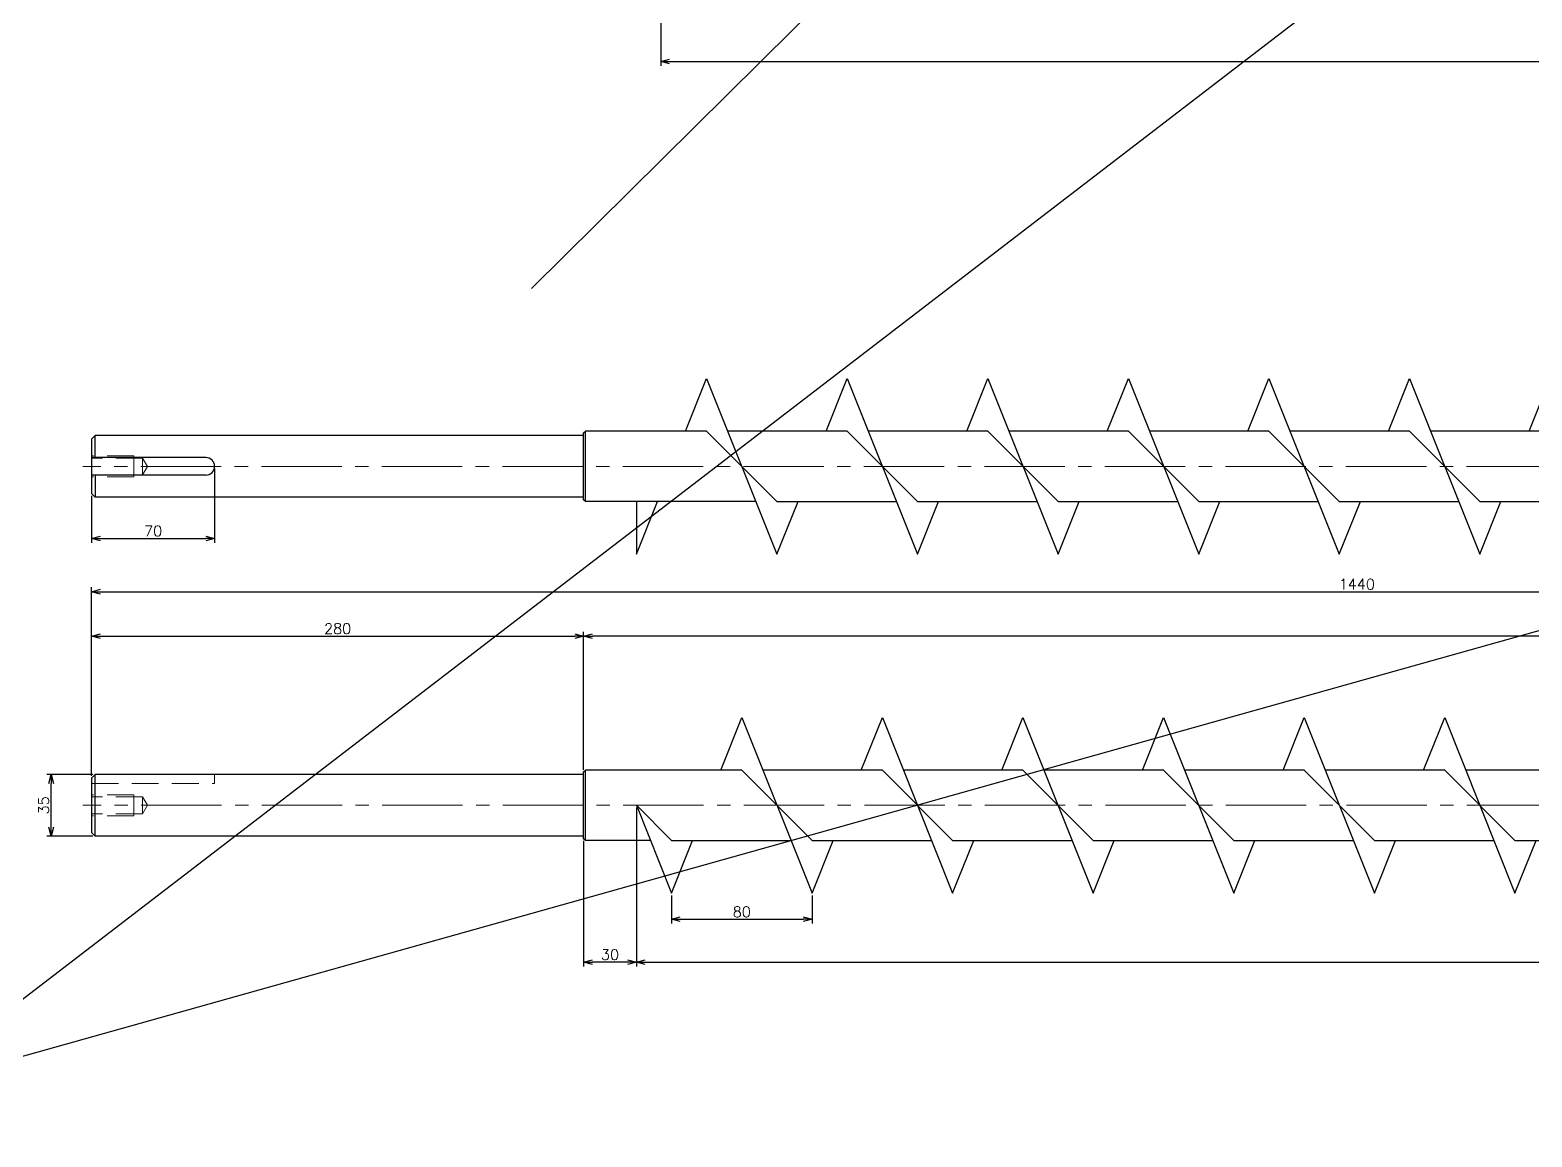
# Model space of a CAD drawing. Header units: millimetres. Extents: x 0 to 38884, y -3675 to 8056.
# Drawn here: x 10479 to 11334, y -1134 to -504 of the extents above; entities that cross this region are included whole.
import ezdxf

# ---------------------------------------------------------------- set-up
doc = ezdxf.new("R2010")
doc.units = ezdxf.units.MM
doc.header["$LTSCALE"] = 2.4
doc.header["$PDMODE"] = 99
doc.header["$PDSIZE"] = 1
doc.linetypes.add('CENTER2', pattern=[28.575, 19.05, -3.175, 3.175, -3.175])
doc.linetypes.add('HIDDEN', pattern=[9.525, 6.35, -3.175])
for name, color, linetype, lineweight in [('04_HIDDEN', 2, 'HIDDEN', 13), ('05_CENTER', 4, 'CENTER2', 13), ('08_DIM', 3, 'Continuous', 13)]:
    doc.layers.add(name, color=color, linetype=linetype, lineweight=lineweight)
doc.styles.add('KSS_TXT', font='txt.shx', dxfattribs={"bigfont": 'extfont2.shx'})
doc.dimstyles.new('KSS_DIM', dxfattribs={"dimscale": 2, "dimtxt": 3, "dimasz": 2.5, "dimexe": 1.25, "dimexo": 0.625, "dimtad": 1, "dimdsep": 46, "dimtxsty": 'KSS_TXT', "dimblk": 'OPEN30', "dimcen": 0, "dimazin": 2, "dimtfac": 0.75, "dimtmove": 0, "dimatfit": 3, "dimldrblk": 'OPEN30', "dimfxl": 1.25, "dimtolj": 1, "dimarcsym": 0})

# ---------------------------------------------------------------- blocks, each defined once
blk = doc.blocks.new('_Open30')
at = {"color": 0, "linetype": 'ByBlock', "lineweight": -2}
for p, q in [((-1, 0.27), (0, 0)), ((0, 0), (-1, -0.27)), ((0, 0), (-1, 0))]:
    blk.add_line(p, q, dxfattribs=at)
blk = doc.blocks.new('*D215')
at = {"layer": '08_DIM', "color": 0, "lineweight": -2, "transparency": 16777216}
for p, q in [((10583.97, -753.61), (10583.97, -795.86)), ((10513.97, -769.11), (10513.97, -795.86)), ((10518.97, -793.36), (10578.97, -793.36))]:
    blk.add_line(p, q, dxfattribs=at)
at = {"layer": 'Defpoints', "color": 0, "transparency": 16777216}
for p in [(10583.97, -752.36), (10513.97, -767.86), (10583.97, -793.36)]:
    blk.add_point(p, dxfattribs=at)
at = {"layer": '08_DIM', "color": 0, "lineweight": -2, "transparency": 16777216, "xscale": 5, "yscale": 5, "zscale": 5, "rotation": 180}
blk.add_blockref('_Open30', (10513.97, -793.36), dxfattribs=at)
at = {"layer": '08_DIM', "color": 0, "lineweight": -2, "transparency": 16777216, "xscale": 5, "yscale": 5, "zscale": 5}
blk.add_blockref('_Open30', (10583.97, -793.36), dxfattribs=at)
at = {"layer": '08_DIM', "color": 0, "transparency": 16777216, "insert": (10548.97, -789.11), "char_height": 6, "attachment_point": 5, "style": 'KSS_TXT'}
blk.add_mtext('\\A1;70', dxfattribs=at)
blk = doc.blocks.new('*D605')
at = {"layer": '08_DIM', "color": 0, "lineweight": -2, "transparency": 16777216}
for p, q in [((10843.97, -996.49), (10843.97, -1012.57)), ((10923.97, -996.49), (10923.97, -1012.57)), ((10848.97, -1010.07), (10918.97, -1010.07))]:
    blk.add_line(p, q, dxfattribs=at)
at = {"layer": 'Defpoints', "color": 0, "transparency": 16777216}
for p in [(10843.97, -995.24), (10923.97, -995.24), (10923.97, -1010.07)]:
    blk.add_point(p, dxfattribs=at)
at = {"layer": '08_DIM', "color": 0, "lineweight": -2, "transparency": 16777216, "xscale": 5, "yscale": 5, "zscale": 5, "rotation": 180}
blk.add_blockref('_Open30', (10843.97, -1010.07), dxfattribs=at)
at = {"layer": '08_DIM', "color": 0, "lineweight": -2, "transparency": 16777216, "xscale": 5, "yscale": 5, "zscale": 5}
blk.add_blockref('_Open30', (10923.97, -1010.07), dxfattribs=at)
at = {"layer": '08_DIM', "color": 0, "transparency": 16777216, "insert": (10883.97, -1005.82), "char_height": 6, "attachment_point": 5, "style": 'KSS_TXT'}
blk.add_mtext('\\A1;80', dxfattribs=at)
blk = doc.blocks.new('*D606')
at = {"layer": '08_DIM', "color": 0, "lineweight": -2, "transparency": 16777216}
for p, q in [((10823.97, -946.49), (10823.97, -1036.95)), ((11943.97, -946.49), (11943.97, -1036.95)), ((10828.97, -1034.45), (11938.97, -1034.45))]:
    blk.add_line(p, q, dxfattribs=at)
at = {"layer": 'Defpoints', "color": 0, "transparency": 16777216}
for p in [(10823.97, -945.24), (11943.97, -945.24), (11943.97, -1034.45)]:
    blk.add_point(p, dxfattribs=at)
at = {"layer": '08_DIM', "color": 0, "lineweight": -2, "transparency": 16777216, "xscale": 5, "yscale": 5, "zscale": 5, "rotation": 180}
blk.add_blockref('_Open30', (10823.97, -1034.45), dxfattribs=at)
at = {"layer": '08_DIM', "color": 0, "lineweight": -2, "transparency": 16777216, "xscale": 5, "yscale": 5, "zscale": 5}
blk.add_blockref('_Open30', (11943.97, -1034.45), dxfattribs=at)
at = {"layer": '08_DIM', "color": 0, "transparency": 16777216, "insert": (11383.97, -1030.2), "char_height": 6, "attachment_point": 5, "style": 'KSS_TXT'}
blk.add_mtext('\\A1;14x80=1120', dxfattribs=at)
blk = doc.blocks.new('*D607')
at = {"layer": '08_DIM', "color": 0, "lineweight": -2, "transparency": 16777216}
for p, q in [((10823.97, -946.49), (10823.97, -1036.95)), ((10793.97, -965.49), (10793.97, -1036.95)), ((10818.97, -1034.45), (10798.97, -1034.45))]:
    blk.add_line(p, q, dxfattribs=at)
at = {"layer": 'Defpoints', "color": 0, "transparency": 16777216}
for p in [(10823.97, -945.24), (10793.97, -964.24), (10793.97, -1034.45)]:
    blk.add_point(p, dxfattribs=at)
at = {"layer": '08_DIM', "color": 0, "lineweight": -2, "transparency": 16777216, "xscale": 5, "yscale": 5, "zscale": 5, "rotation": 180}
blk.add_blockref('_Open30', (10793.97, -1034.45), dxfattribs=at)
at = {"layer": '08_DIM', "color": 0, "lineweight": -2, "transparency": 16777216, "xscale": 5, "yscale": 5, "zscale": 5}
blk.add_blockref('_Open30', (10823.97, -1034.45), dxfattribs=at)
at = {"layer": '08_DIM', "color": 0, "transparency": 16777216, "insert": (10808.97, -1030.2), "char_height": 6, "attachment_point": 5, "style": 'KSS_TXT'}
blk.add_mtext('\\A1;30', dxfattribs=at)
blk = doc.blocks.new('*D731')
at = {"layer": '08_DIM', "color": 0, "lineweight": -2, "transparency": 16777216}
for p, q in [((12002.81, -416.88), (12002.81, -524.41)), ((10837.81, -426.88), (10837.81, -524.41)), ((10842.81, -521.91), (11997.81, -521.91))]:
    blk.add_line(p, q, dxfattribs=at)
at = {"layer": 'Defpoints', "color": 0, "transparency": 16777216}
for p in [(12002.81, -415.63), (10837.81, -425.63), (12002.81, -521.91)]:
    blk.add_point(p, dxfattribs=at)
at = {"layer": '08_DIM', "color": 0, "lineweight": -2, "transparency": 16777216, "xscale": 5, "yscale": 5, "zscale": 5, "rotation": 180}
blk.add_blockref('_Open30', (10837.81, -521.91), dxfattribs=at)
at = {"layer": '08_DIM', "color": 0, "lineweight": -2, "transparency": 16777216, "xscale": 5, "yscale": 5, "zscale": 5}
blk.add_blockref('_Open30', (12002.81, -521.91), dxfattribs=at)
at = {"layer": '08_DIM', "color": 0, "transparency": 16777216, "insert": (11420.31, -517.65), "char_height": 6, "attachment_point": 5, "style": 'KSS_TXT'}
blk.add_mtext('\\A1;1165', dxfattribs=at)
blk = doc.blocks.new('*D749')
at = {"layer": '08_DIM', "color": 0, "lineweight": -2, "transparency": 16777216}
for p, q in [((10793.97, -924.99), (10793.97, -846.46)), ((11948.97, -848.96), (10798.97, -848.96)), ((11953.97, -925.99), (11953.97, -846.46))]:
    blk.add_line(p, q, dxfattribs=at)
at = {"layer": 'Defpoints', "color": 0, "transparency": 16777216}
for p in [(10793.97, -848.96), (10793.97, -926.24), (11953.97, -927.24)]:
    blk.add_point(p, dxfattribs=at)
at = {"layer": '08_DIM', "color": 0, "lineweight": -2, "transparency": 16777216, "xscale": 5, "yscale": 5, "zscale": 5, "rotation": 180}
blk.add_blockref('_Open30', (10793.97, -848.96), dxfattribs=at)
at = {"layer": '08_DIM', "color": 0, "lineweight": -2, "transparency": 16777216, "xscale": 5, "yscale": 5, "zscale": 5}
blk.add_blockref('_Open30', (11953.97, -848.96), dxfattribs=at)
at = {"layer": '08_DIM', "color": 0, "transparency": 16777216, "insert": (11373.97, -844.71), "char_height": 6, "attachment_point": 5, "style": 'KSS_TXT'}
blk.add_mtext('\\A1;1160', dxfattribs=at)
blk = doc.blocks.new('*D760')
at = {"layer": '08_DIM', "color": 0, "lineweight": -2, "transparency": 16777216}
for p, q in [((10513.97, -928.49), (10513.97, -821.18)), ((10518.97, -823.68), (11948.97, -823.68)), ((11953.97, -925.99), (11953.97, -821.18))]:
    blk.add_line(p, q, dxfattribs=at)
at = {"layer": 'Defpoints', "color": 0, "transparency": 16777216}
for p in [(11953.97, -823.68), (10513.97, -929.74), (11953.97, -927.24)]:
    blk.add_point(p, dxfattribs=at)
at = {"layer": '08_DIM', "color": 0, "lineweight": -2, "transparency": 16777216, "xscale": 5, "yscale": 5, "zscale": 5, "rotation": 180}
blk.add_blockref('_Open30', (10513.97, -823.68), dxfattribs=at)
at = {"layer": '08_DIM', "color": 0, "lineweight": -2, "transparency": 16777216, "xscale": 5, "yscale": 5, "zscale": 5}
blk.add_blockref('_Open30', (11953.97, -823.68), dxfattribs=at)
at = {"layer": '08_DIM', "color": 0, "transparency": 16777216, "insert": (11233.97, -819.43), "char_height": 6, "attachment_point": 5, "style": 'KSS_TXT'}
blk.add_mtext('\\A1;1440', dxfattribs=at)
blk = doc.blocks.new('*D761')
at = {"layer": '08_DIM', "color": 0, "lineweight": -2, "transparency": 16777216}
for p, q in [((10513.97, -928.49), (10513.97, -846.46)), ((10518.97, -848.96), (10788.97, -848.96)), ((10793.97, -924.99), (10793.97, -846.46))]:
    blk.add_line(p, q, dxfattribs=at)
at = {"layer": 'Defpoints', "color": 0, "transparency": 16777216}
for p in [(10793.97, -848.96), (10513.97, -929.74), (10793.97, -926.24)]:
    blk.add_point(p, dxfattribs=at)
at = {"layer": '08_DIM', "color": 0, "lineweight": -2, "transparency": 16777216, "xscale": 5, "yscale": 5, "zscale": 5, "rotation": 180}
blk.add_blockref('_Open30', (10513.97, -848.96), dxfattribs=at)
at = {"layer": '08_DIM', "color": 0, "lineweight": -2, "transparency": 16777216, "xscale": 5, "yscale": 5, "zscale": 5}
blk.add_blockref('_Open30', (10793.97, -848.96), dxfattribs=at)
at = {"layer": '08_DIM', "color": 0, "transparency": 16777216, "insert": (10653.97, -844.71), "char_height": 6, "attachment_point": 5, "style": 'KSS_TXT'}
blk.add_mtext('\\A1;280', dxfattribs=at)
blk = doc.blocks.new('*D762')
at = {"layer": '08_DIM', "color": 0, "lineweight": -2, "transparency": 16777216}
for p, q in [((10514.72, -927.74), (10488.41, -927.74)), ((10490.91, -957.74), (10490.91, -932.74)), ((10514.72, -962.74), (10488.41, -962.74))]:
    blk.add_line(p, q, dxfattribs=at)
at = {"layer": 'Defpoints', "color": 0, "transparency": 16777216}
for p in [(10490.91, -927.74), (10515.97, -927.74), (10515.97, -962.74)]:
    blk.add_point(p, dxfattribs=at)
at = {"layer": '08_DIM', "color": 0, "lineweight": -2, "transparency": 16777216, "xscale": 5, "yscale": 5, "zscale": 5}
for p, rotation in [((10490.91, -927.74), 90), ((10490.91, -962.74), 270)]:
    blk.add_blockref('_Open30', p, dxfattribs=dict(at, rotation=rotation))
at = {"layer": '08_DIM', "color": 0, "transparency": 16777216, "insert": (10486.66, -945.24), "char_height": 6, "attachment_point": 5, "rotation": 90, "style": 'KSS_TXT'}
blk.add_mtext('\\A1;35', dxfattribs=at)
blk = doc.blocks.new('A$C5252492D_1')
at = {"color": 0}
for p, q in [((357, 20), (369, 50)), ((369, 50), (409, -50)), ((437, 20), (449, 50)), ((449, 50), (489, -50)), ((517, 20), (529, 50)), ((529, 50), (569, -50)), ((597, 20), (609, 50)), ((609, 50), (649, -50)), ((677, 20), (689, 50)), ((689, 50), (729, -50)), ((757, 20), (769, 50)), ((769, 50), (809, -50)), ((1, 17.5), (-1, 15.5)), ((1, -17.5), (1, 17.5)), ((279, 17.5), (1, 17.5)), ((279, 19), (280, 20)), ((279, -19), (279, 19)), ((280, -20), (280, 20)), ((369, 20), (280, 20)), ((369, 20), (409, -20)), ((449, 20), (489, -20)), ((529, 20), (569, -20)), ((609, 20), (649, -20)), ((689, 20), (729, -20)), ((769, 20), (809, -20)), ((-1, 15.5), (-1, -15.5)), ((309, 0), (329, -50)), ((309, 0), (329, -20)), ((-1, -15.5), (1, -17.5)), ((279, -17.5), (1, -17.5)), ((280, -20), (279, -19)), ((317, -20), (280, -20)), ((329, -50), (341, -20)), ((409, -50), (421, -20)), ((489, -50), (501, -20)), ((569, -50), (581, -20)), ((649, -50), (661, -20)), ((729, -50), (741, -20)), ((809, -50), (821, -20))]:
    blk.add_line(p, q, dxfattribs=at)
for points in [[(449, 20), (381, 20)], [(529, 20), (461, 20)], [(609, 20), (541, 20)], [(689, 20), (621, 20)], [(769, 20), (701, 20)], [(849, 20), (781, 20)], [(329, -20), (397, -20)], [(409, -20), (477, -20)], [(489, -20), (557, -20)], [(569, -20), (637, -20)], [(649, -20), (717, -20)], [(729, -20), (797, -20)], [(809, -20), (877, -20)]]:
    blk.add_lwpolyline(points, dxfattribs=at)
at = {"layer": '04_HIDDEN'}
for p, q in [((69, 17.5), (69, 12.5)), ((-1, 12.5), (69, 12.5)), ((23, 6), (-1, 6)), ((28, 4.75), (-1, 4.75)), ((23, -6), (23, 6)), ((28, -4.75), (28, 4.75)), ((28, 4.75), (30.74, 0)), ((28, -4.75), (-1, -4.75)), ((23, -6), (-1, -6)), ((30.74, 0), (28, -4.75))]:
    blk.add_line(p, q, dxfattribs=at)
at = {"layer": '05_CENTER'}
blk.add_line((1444.58, 0), (-6, 0), dxfattribs=at)
blk = doc.blocks.new('A$C38C82FDE_1')
at = {"color": 0}
for p, q in [((337, 20), (349, 50)), ((349, 50), (389, -50)), ((417, 20), (429, 50)), ((429, 50), (469, -50)), ((497, 20), (509, 50)), ((509, 50), (549, -50)), ((577, 20), (589, 50)), ((589, 50), (629, -50)), ((657, 20), (669, 50)), ((669, 50), (709, -50)), ((737, 20), (749, 50)), ((749, 50), (789, -50)), ((817, 20), (829, 50)), ((1, 17.5), (-1, 15.5)), ((279, 17.5), (1, 17.5)), ((1, 5), (1, 17.5)), ((279, 19), (280, 20)), ((279, -19), (279, 19)), ((280, -20), (280, 20)), ((349, 20), (280, 20)), ((349, 20), (389, -20)), ((429, 20), (469, -20)), ((509, 20), (549, -20)), ((589, 20), (629, -20)), ((669, 20), (709, -20)), ((749, 20), (789, -20)), ((-1, 15.5), (-1, -15.5)), ((64, 5), (-1, 5)), ((64, -5), (-1, -5)), ((1, -5), (1, -17.5)), ((-1, -15.5), (1, -17.5)), ((279, -17.5), (1, -17.5)), ((280, -20), (279, -19)), ((377, -20), (280, -20)), ((309, -20), (309, -50)), ((309, -50), (321, -20)), ((389, -50), (401, -20)), ((469, -50), (481, -20)), ((549, -50), (561, -20)), ((629, -50), (641, -20)), ((709, -50), (721, -20)), ((789, -50), (801, -20))]:
    blk.add_line(p, q, dxfattribs=at)
for points in [[(429, 20), (361, 20)], [(509, 20), (441, 20)], [(589, 20), (521, 20)], [(669, 20), (601, 20)], [(749, 20), (681, 20)], [(829, 20), (761, 20)], [(389, -20), (457, -20)], [(469, -20), (537, -20)], [(549, -20), (617, -20)], [(629, -20), (697, -20)], [(709, -20), (777, -20)], [(789, -20), (857, -20)]]:
    blk.add_lwpolyline(points, dxfattribs=at)
for start, end in [(0, 90), (270, 0)]:
    blk.add_arc((64, 0), 5, start, end, dxfattribs=at)
at = {"layer": '04_HIDDEN'}
for p, q in [((23, 6), (-1, 6)), ((28, 4.75), (-1, 4.75)), ((23, -6), (23, 6)), ((28, -4.75), (28, 4.75)), ((28, 4.75), (30.74, 0)), ((28, -4.75), (-1, -4.75)), ((23, -6), (-1, -6)), ((30.74, 0), (28, -4.75))]:
    blk.add_line(p, q, dxfattribs=at)
at = {"layer": '05_CENTER'}
blk.add_line((1444.36, 0), (-6, 0), dxfattribs=at)

msp = doc.modelspace()

# ---------------------------------------------------------------- linework, layer by layer
at = {"color": 3}
for p, q in [((13062.9437, 931.2229), (8440.9518, -2616.6685)), ((12224.7837, 795.9902), (10764.3314, -651.1548)), ((12175.108, -610.5725), (10354.0429, -1122.0432))]:
    msp.add_line(p, q, dxfattribs=at)

# ---------------------------------------------------------------- block references
for name, p in [('A$C38C82FDE_1', (10514.9699, -752.3556)), ('A$C5252492D_1', (10514.9699, -945.2354))]:
    msp.add_blockref(name, p)

# ---------------------------------------------------------------- dimensions: what is measured, and where the dimension line sits
at = {"layer": '08_DIM'}
for base, p1, p2, picture, middle in [((12002.8072, -521.9087), (10837.8072, -425.6332), (12002.8072, -415.6332), '*D731', (11420.3072, -517.6545)), ((10583.9699, -793.3634), (10513.9699, -767.8556), (10583.9699, -752.3556), '*D215', (10548.9699, -789.1134)), ((11953.9699, -823.6772), (10513.9699, -929.7354), (11953.9699, -927.2354), '*D760', (11233.9699, -819.4272)), ((10793.9703, -848.9556), (10513.9699, -929.7354), (10793.9703, -926.2354), '*D761', (10653.9701, -844.7056)), ((10793.9703, -848.9556), (11953.9699, -927.2354), (10793.9703, -926.2354), '*D749', (11373.9701, -844.7056)), ((10793.9703, -1034.4486), (10823.9703, -945.2356), (10793.9703, -964.2354), '*D607', (10808.9703, -1030.1986)), ((10923.9704, -1010.0685), (10843.9703, -995.2354), (10923.9704, -995.2354), '*D605', (10883.9704, -1005.8185))]:
    dim = msp.add_linear_dim(base=base, p1=p1, p2=p2, dimstyle='KSS_DIM', override={"dimscale": 2, "dimarcsym": 1}, dxfattribs=at)
    dim.commit()
    dim.dimension.update_dxf_attribs({"geometry": picture, "text_midpoint": middle})
dim = msp.add_linear_dim(base=(10490.9098, -927.7354), p1=(10515.9699, -962.7354), p2=(10515.9699, -927.7354), angle=90, dimstyle='KSS_DIM', override={"dimscale": 2, "dimarcsym": 1}, dxfattribs=at)
dim.commit()
dim.dimension.update_dxf_attribs({"geometry": '*D762', "text_midpoint": (10486.6557, -945.2354)})
dim = msp.add_linear_dim(base=(11943.9713, -1034.4486), p1=(10823.9703, -945.2356), p2=(11943.9713, -945.2354), text='14x80=<>', dimstyle='KSS_DIM', override={"dimscale": 2, "dimarcsym": 1}, dxfattribs=at)
dim.commit()
dim.dimension.update_dxf_attribs({"geometry": '*D606', "text_midpoint": (11383.9708, -1030.1986)})

doc.saveas('drawing.dxf')
